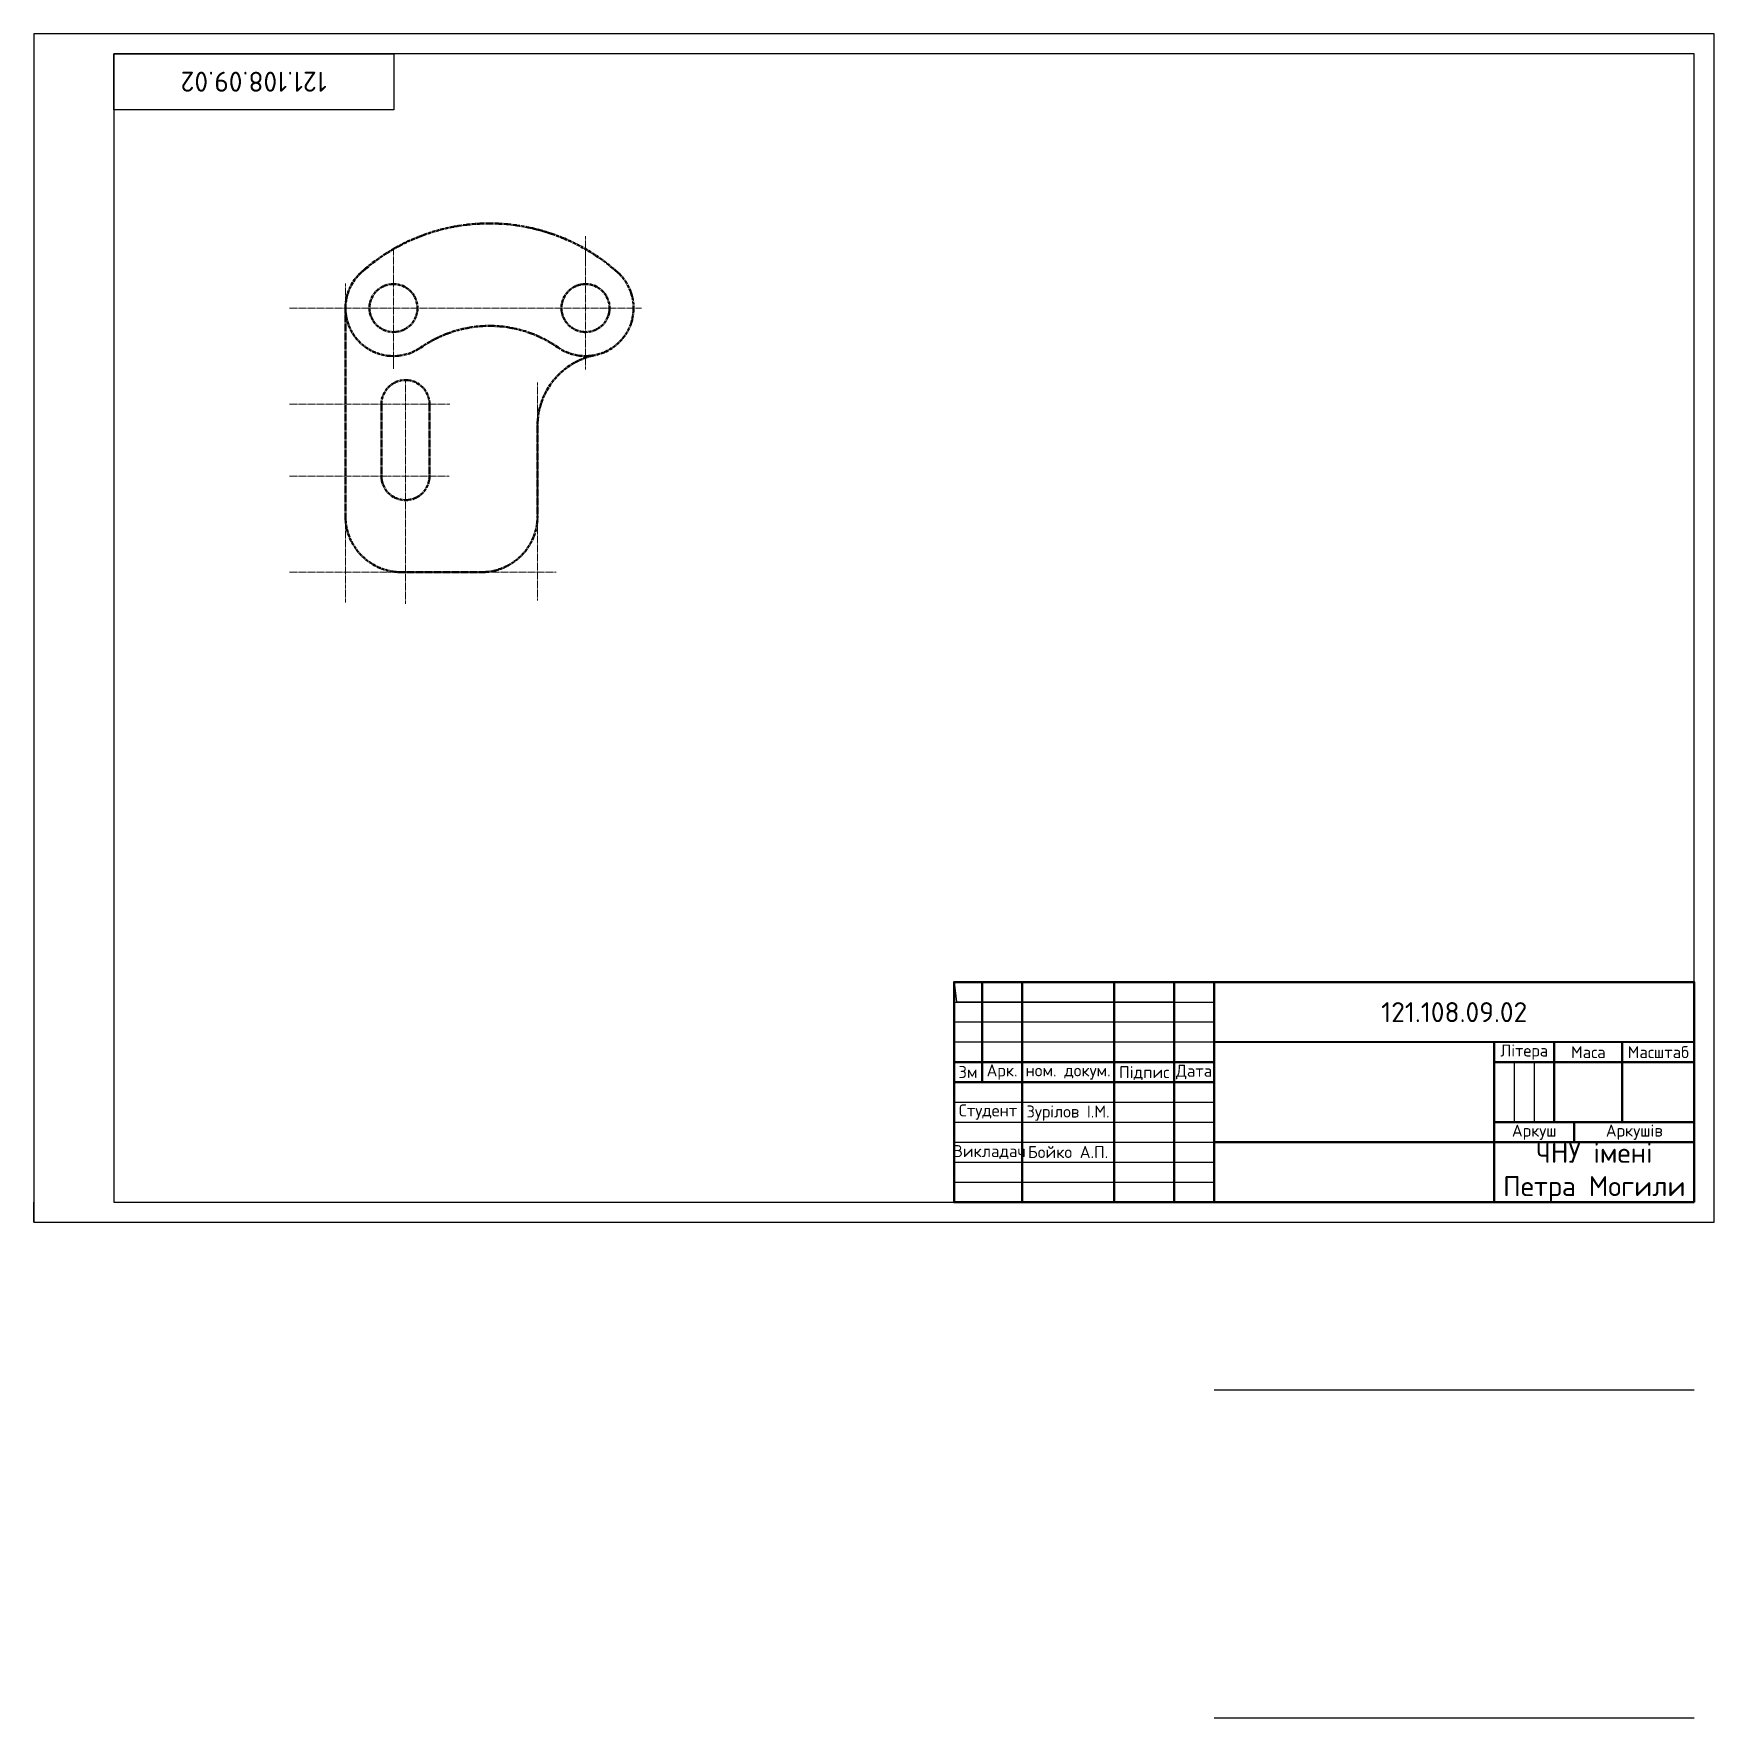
# Model space of a CAD drawing. Header units: inches. Extents: x 0 to 420, y -124 to 297.
import ezdxf

# ---------------------------------------------------------------- set-up
doc = ezdxf.new("R2010")
doc.units = ezdxf.units.IN
doc.header["$MEASUREMENT"] = 0
doc.linetypes.add('CENTER2', pattern=[1.125, 0.75, -0.125, 0.125, -0.125])
doc.layers.add('Контур', color=7, linetype='Continuous', lineweight=50)
doc.layers.add('Осі', color=7, linetype='CENTER2', lineweight=15)
doc.styles.get("Standard").update_dxf_attribs({"font": 'isocpeur.ttf', "height": 5})

msp = doc.modelspace()

# ---------------------------------------------------------------- linework, layer by layer
for p, q in [((420, 297), (0, 297)), ((0, 297), (0, 297)), ((0, 297), (0, 0)), ((420, 0), (420, 297)), ((415, 292), (20, 292)), ((20, 292), (20, 5)), ((415, 5), (415, 292)), ((230, 60), (230, 60)), ((230, 60), (230, 60)), ((230, 60), (237, 60)), ((230, 60), (230, 55)), ((230, 60), (230, 60)), ((230, 60), (230, 55)), ((230, 60), (230.6, 55.04)), ((270, 60), (285, 60)), ((285, 60), (285, 60)), ((285, 60), (295, 60)), ((295, 60), (295, 60)), ((415, 60), (415, 5)), ((415, 60), (415, 45)), ((415, 45), (415, 60)), ((415, 60), (415, 45)), ((230, 55), (295, 55.03)), ((230, 55), (230, 55)), ((230, 55), (230, 55)), ((230.6, 55.04), (230.6, 55.04)), ((230.6, 55.04), (285, 55.04)), ((230, 50.04), (295, 50.04)), ((230, 45.04), (295, 45.04)), ((415, 45), (397, 45)), ((415, 45), (415, 45)), ((370, 40), (370, 25)), ((370, 40), (370, 33.89)), ((375, 40), (375, 25)), ((230.6, 35.04), (285, 35.04)), ((230, 30.04), (295, 30.04)), ((230, 25.04), (295, 25.04)), ((365, 25), (385, 25)), ((385, 25), (385, 25)), ((230, 20.04), (295, 20.04)), ((230.6, 20.04), (295, 20.04)), ((369.56, 20), (370.93, 20)), ((230, 15.04), (295, 15.04)), ((230, 10.04), (295, 10.04)), ((0, 0), (0, 5)), ((20, 5), (415, 5)), ((0, 0), (420, 0)), ((0, 0), (420, 0)), ((415, -41.98), (295, -41.98)), ((415, -123.96), (295, -123.96))]:
    msp.add_line(p, q)
at = {"lineweight": 50}
for p, q in [((237, 60), (237, 35.04)), ((247, 60), (247, 5)), ((270, 60), (270, 5)), ((285, 60), (285, 5)), ((295, 60), (295, 5)), ((415, 45), (295, 45.04)), ((365, 45), (365, 5)), ((380, 45), (380, 25)), ((397, 45), (397, 25)), ((230, 40.04), (295, 40.04)), ((415, 40), (365, 40)), ((230, 35.04), (295, 35.04)), ((415, 25), (365, 25)), ((385, 25), (385, 20)), ((415, 20), (295, 20.04))]:
    msp.add_line(p, q, dxfattribs=at)
for points in [[(20, 292), (20, 292), (20, 292), (20, 292)], [(20, 292), (20, 292), (20, 292), (20, 292)], [(20, 292), (20, 292), (20, 292), (20, 292)], [(20, 292), (20, 292), (20, 292), (20, 292)], [(20, 292), (90, 292), (90, 278), (20, 278)]]:
    msp.add_lwpolyline(points, close=True)
msp.add_lwpolyline([(415, 5), (230, 5), (230, 60), (415, 60)], close=True, dxfattribs=at)
at = {"layer": 'Контур', "linetype": 'CENTER2'}
for p, q in [((77.91, 176.44), (77.91, 228.44)), ((86.91, 204.44), (86.91, 186.44)), ((98.91, 204.44), (98.91, 186.44)), ((125.91, 199.05), (125.91, 176.44)), ((111.91, 162.44), (91.91, 162.44))]:
    msp.add_line(p, q, dxfattribs=at)
for centre in [(89.91, 228.44), (137.91, 228.44)]:
    msp.add_circle(centre, 6, dxfattribs=at)
for centre, radius, start, end in [((113.88, 201.52), 48.07, 47.3576, 132.9145), ((89.91, 228.44), 12, 121.1462, 304.8499), ((137.91, 228.44), 12, 235.1501, 51.2903), ((113.91, 193.98), 30, 55.1501, 124.8499), ((143.91, 199.05), 18, 101.537, 180), ((92.91, 204.44), 6, 0, 180), ((92.91, 186.44), 6, 180, 0), ((91.91, 176.44), 14, 180, 270), ((111.91, 176.44), 14, 270, 0)]:
    msp.add_arc(centre, radius, start, end, dxfattribs=at)
at = {"layer": 'Осі', "linetype": 'CENTER2'}
for p, q in [((137.91, 246.4), (137.91, 213.09)), ((89.91, 243.41), (89.91, 213.24)), ((137.91, 243.86), (137.91, 240.44)), ((77.91, 234.57), (77.91, 154.88)), ((63.92, 228.44), (151.93, 228.44)), ((89.91, 216.44), (89.91, 213.24)), ((92.91, 210.41), (92.91, 154.41)), ((125.91, 209.81), (125.91, 155.36)), ((63.92, 204.44), (104, 204.44)), ((63.92, 186.44), (103.85, 186.44)), ((63.92, 162.44), (130.59, 162.44))]:
    msp.add_line(p, q, dxfattribs=at)

# ---------------------------------------------------------------- texts
at = {"insert": (55, 285), "char_height": 5, "attachment_point": 5, "rotation": 180}
msp.add_mtext_dynamic_manual_height_columns('121.108.09.02', width=70, gutter_width=25, heights=[0], dxfattribs=at)
at = {"attachment_point": 5}
for s, width, insert, char_height in [('121.108.09.02', 120, (355, 52.5), 5), ('Літера', 15, (372.5, 42.5), 3), ('Маса', 17, (388.5, 42.5), 3), ('Масштаб', 18, (406, 42.5), 3), ('3м', 7, (233.5, 37.54), 3), ('Арк.', 10, (242, 37.54), 3), ('{\\H0.6x;ном. докум.}', 23, (258.5, 37.54), 5), ('Підпис', 15, (277.5, 37.26), 3), ('Дата', 10, (290, 37.54), 3), ('Студент', 17, (238.5, 27.54), 3), ('Зурілов І.М.', 23, (258.5, 27.26), 3), ('Аркуш', 20, (375, 22.5), 3), ('Аркушів', 30, (400, 22.5), 3), ('Викладач', 16.4042, (238.8, 17.54), 3), ('Бойко А.П.', 23, (258.5, 17.54), 3), ('ЧНУ імені Петра Могили', 50, (390, 12.51), 5)]:
    msp.add_mtext_dynamic_manual_height_columns(s, width=width, gutter_width=25, heights=[0], dxfattribs=dict(at, insert=insert, char_height=char_height))

doc.saveas('drawing.dxf')
